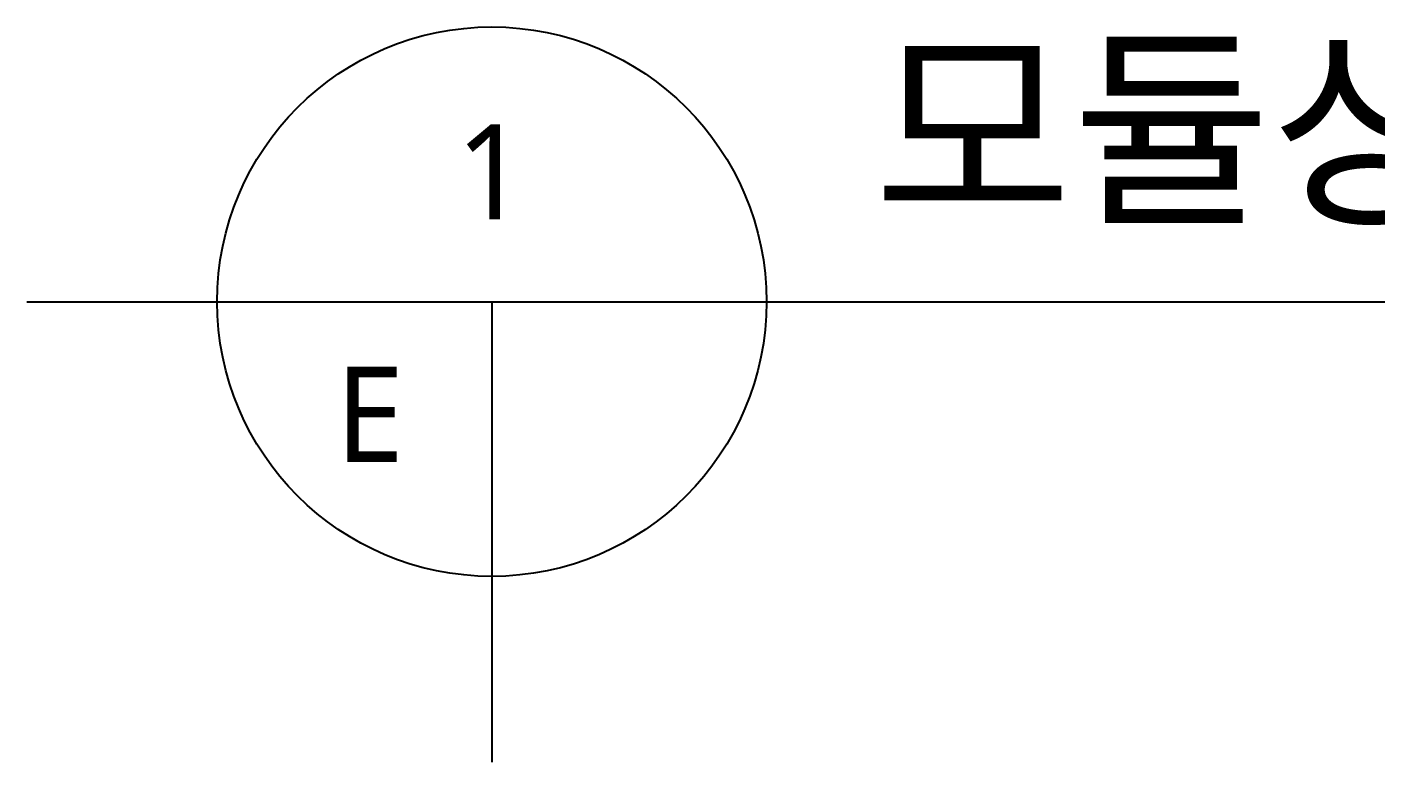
# Model space of a CAD drawing. Header units: millimetres. Extents: x 10297564 to 11610295, y -9287743 to -8409454.
# Drawn here: x 10417567 to 10421820, y -9117731 to -9115412 of the extents above; entities that cross this region are included whole.
import ezdxf
from ezdxf.enums import TextEntityAlignment as Align

# ---------------------------------------------------------------- set-up
doc = ezdxf.new("R2010")
doc.units = ezdxf.units.MM
doc.header["$LTSCALE"] = 100
doc.layers.add('D-TEXT2', color=7, linetype='Continuous')
doc.styles.add('MG', font='malgun.ttf')

msp = doc.modelspace()

# ---------------------------------------------------------------- linework, layer by layer
at = {"layer": 'D-TEXT2', "color": 3}
for p, q in [((10417566.6, -9116279), (10424405, -9116279)), ((10419033.3, -9116279), (10419033.3, -9117731.3))]:
    msp.add_line(p, q, dxfattribs=at)
msp.add_circle((10419033.3, -9116279), 866.7, dxfattribs=at)

# ---------------------------------------------------------------- texts
at = {"layer": 'D-TEXT2', "color": 0, "style": 'MG'}
msp.add_text('모듈상세도', height=500, dxfattribs=at).set_placement((10420237.1, -9115985.6))
for s, p in [('1', (10419031.9, -9116019.2)), ('E', (10418648.3, -9116784.3))]:
    msp.add_text(s, height=300, dxfattribs=at).set_placement(p, align=Align.CENTER)

doc.saveas('drawing.dxf')
